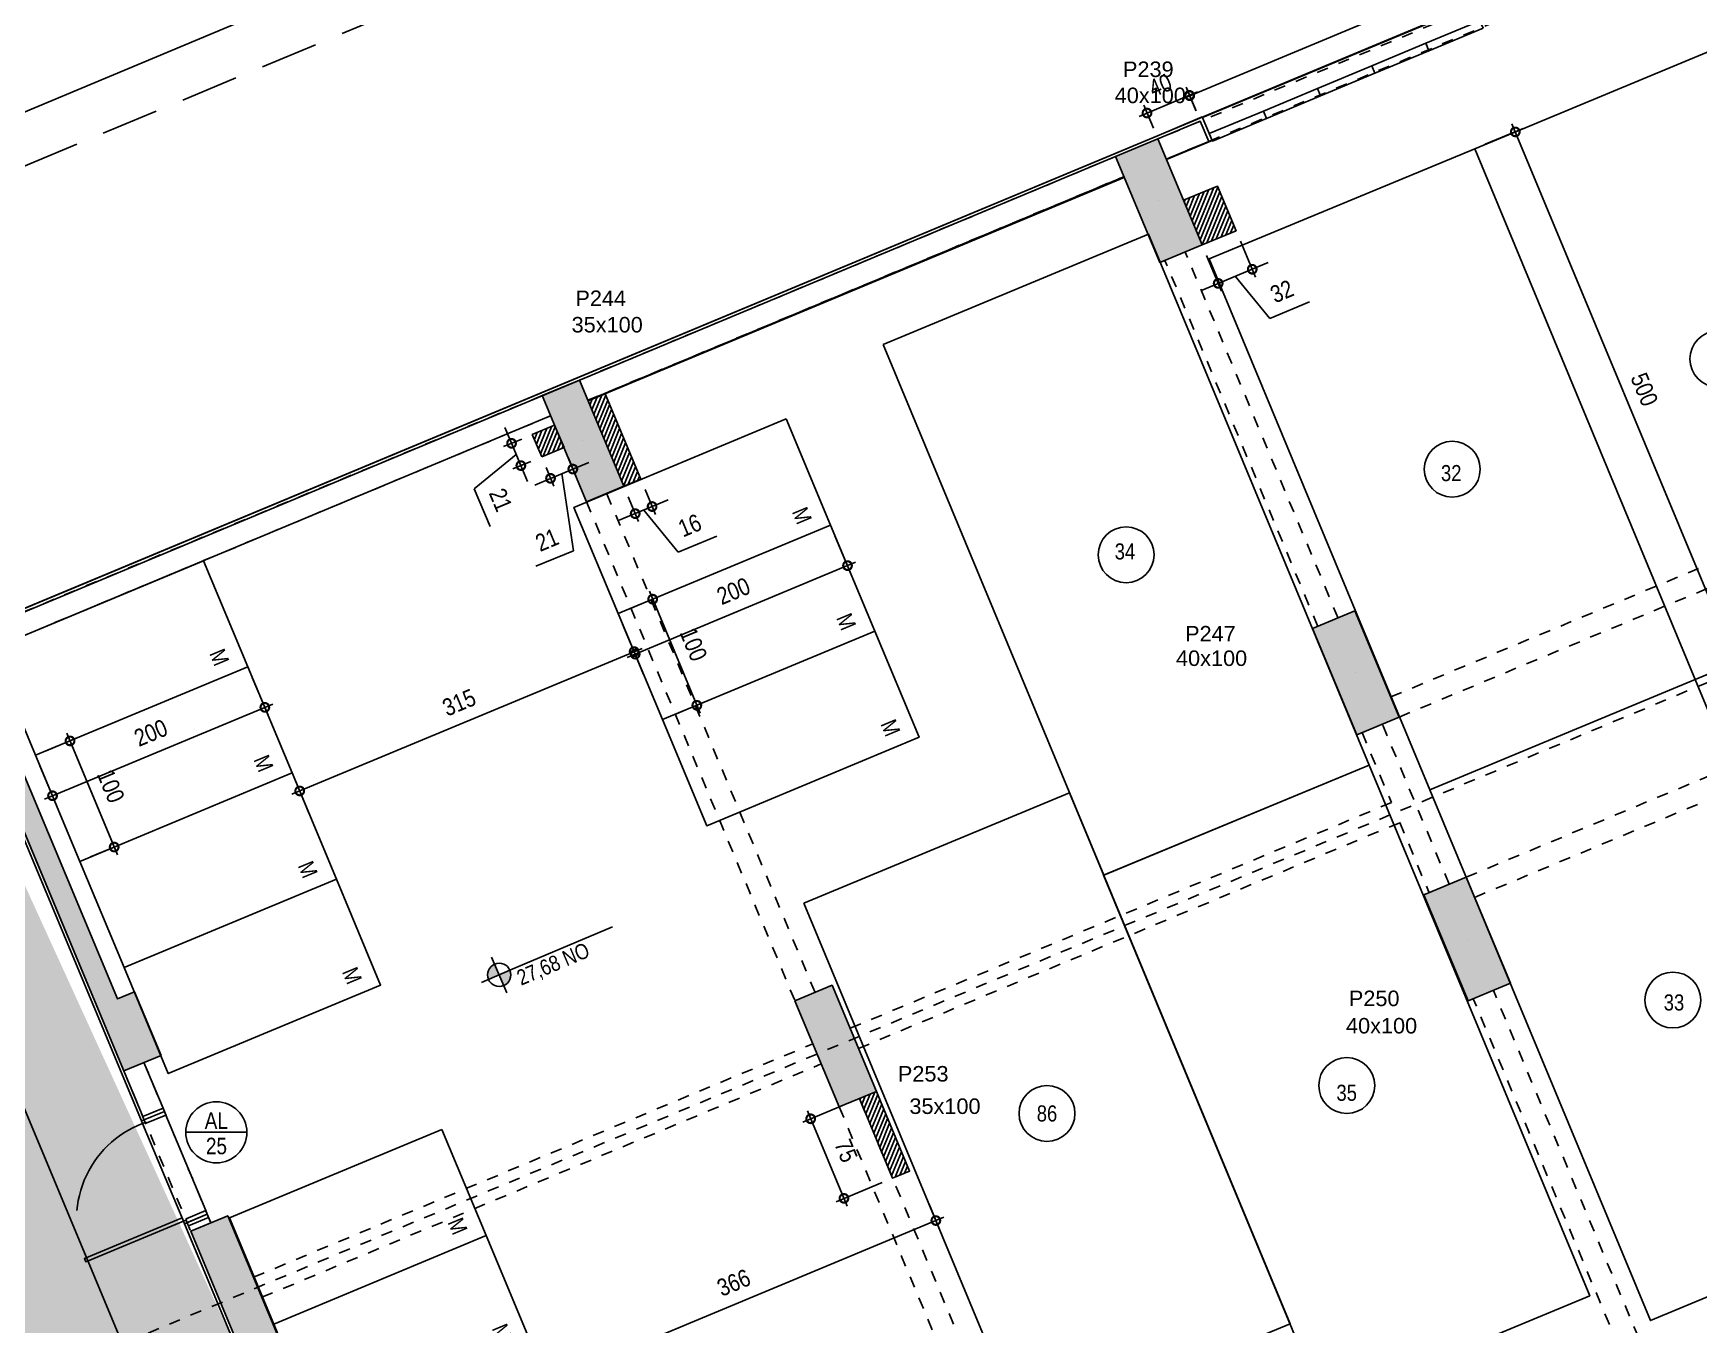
# Model space of a CAD drawing. Header units: metres. Extents: x -133 to 570, y -18 to 184.
# Drawn here: x -75.58 to -61.1, y 2.76 to 13.99 of the extents above; entities that cross this region are included whole.
import ezdxf
from ezdxf.enums import TextEntityAlignment as Align

# ---------------------------------------------------------------- set-up
doc = ezdxf.new("R2010")
doc.units = ezdxf.units.M
doc.linetypes.add('DASHEDX2', pattern=[1.5, 1, -0.5])
doc.linetypes.add('ESTILO_TQS_0004', pattern=[1.12, 0.5, -0.2, 0.01, -0.2, 0.01, -0.2])
for name, color, linetype in [('1', 232, 'DASHEDX2'), ('12', 232, 'Continuous'), ('205', 232, 'ESTILO_TQS_0004'), ('242', 3, 'Continuous'), ('3', 2, 'Continuous'), ('9', 232, 'Continuous'), ('ARQ-ALV ACAB', 4, 'Continuous'), ('ARQ-ALV OSSO', 5, 'Continuous'), ('ARQ-AUX', 7, 'Continuous'), ('ARQ-AUX1', 1, 'Continuous'), ('ARQ-AUX2', 2, 'Continuous'), ('ARQ-CAX @ 1', 1, 'Continuous'), ('ARQ-DIM EMBASAM', 2, 'Continuous'), ('ARQ-ENCH', 1, 'Continuous'), ('ARQ-EST', 2, 'Continuous'), ('ARQ-PRJ', 7, 'DASHEDX2'), ('ARQ-SIM', 1, 'Continuous'), ('ARQ-SIM EMBASAM', 1, 'Continuous'), ('ARQ-VG', 1, 'Continuous'), ('ARQ-VRD', 84, 'Continuous'), ('terreno', 7, 'Continuous')]:
    doc.layers.add(name, color=color, linetype=linetype)
doc.styles.add('Adesa', font='ARIALN.TTF')
doc.styles.get("Standard").update_dxf_attribs({"font": 'arial.ttf'})
doc.dimstyles.new('ADESA 1-0075', dxfattribs={"dimtxt": 0.15, "dimasz": 0.15, "dimexe": 0.075, "dimexo": 0.1, "dimgap": 0.1, "dimtad": 1, "dimdec": 1, "dimlfac": 100, "dimzin": 12, "dimtxsty": 'Adesa', "dimblk": 'DOTSMALL', "dimcen": 1, "dimdle": 0.075, "dimclrd": 1, "dimclre": 1, "dimclrt": 256, "dimazin": 3, "dimtm": 1e-09, "dimtfac": 1, "dimtdec": 1, "dimtmove": 1, "dimatfit": 0, "dimldrblk": 'DOTSMALL', "dimfxl": 0.8, "dimtvp": 2, "dimtolj": 1, "dimtzin": 0, "dimarcsym": 0})

# ---------------------------------------------------------------- blocks, each defined once
blk = doc.blocks.new('*U25')
for points in [[(-0.945, -0.1), (-0.92, -0.1), (-0.92, -0.07), (-0.91, -0.07), (-0.91, 0.115), (-0.945, 0.115), (-0.945, -0.1)], [(0.025, -0.1), (0, -0.1), (0, -0.07), (-0.01, -0.07), (-0.01, 0.115), (0.025, 0.115), (0.025, -0.1)], [(0, -0.1), (0, -1.02), (-0.03, -1.02), (-0.03, -0.1)]]:
    blk.add_lwpolyline(points, close=True)
at = {"layer": 'ARQ-PRJ'}
blk.add_arc((-0.027, -0.127), 0.894, 178.2599, 271.7013, dxfattribs=at)
blk = doc.blocks.new('vaga')
blk.add_lwpolyline([(5, 0), (5, -2.5), (0, -2.5), (0, 0)], close=True)
blk.add_circle((2.5, -1.25), 0.243)
blk = doc.blocks.new('JHGHJ')
blk.add_lwpolyline([(0.9, 2), (-0.1, 2), (-0.1, 0), (0.9, 0)], close=True)
at = {"insert": (0.005, 1.873), "char_height": 0.14, "attachment_point": 1, "style": 'Adesa'}
blk.add_mtext_dynamic_manual_height_columns('M', width=0.37031, gutter_width=1, heights=[0], dxfattribs=at)
blk = doc.blocks.new('_DotSmall')
at = {"color": 0, "linetype": 'ByBlock', "const_width": 0.5}
blk.add_lwpolyline([(-0.0625, 0, 1), (0.0625, 0, 1)], format="xyb", close=True, dxfattribs=at)
blk = doc.blocks.new('*D77')
at = {"layer": 'ARQ-DIM EMBASAM', "color": 1, "lineweight": -2, "transparency": 16777216}
for p, q in [((-61.039, 8.409), (-60.71, 8.546)), ((-58.832, 3.83), (-60.808, 8.586)), ((-59.121, 3.791), (-58.791, 3.928))]:
    blk.add_line(p, q, dxfattribs=at)
at = {"layer": 'Defpoints', "color": 0, "transparency": 16777216}
for p in [(-60.779, 8.517), (-61.132, 8.37, 0), (-59.213, 3.753, 0)]:
    blk.add_point(p, dxfattribs=at)
at = {"layer": 'ARQ-DIM EMBASAM', "color": 1, "lineweight": -2, "transparency": 16777216, "xscale": 0.15, "yscale": 0.15, "zscale": 0.15}
for p, rotation in [((-60.779, 8.517), 112.5613230000007), ((-58.861, 3.899), 292.5613230000007)]:
    blk.add_blockref('_DotSmall', p, dxfattribs=dict(at, rotation=rotation))
at = {"layer": 'ARQ-DIM EMBASAM', "transparency": 16777216, "insert": (-59.657, 6.276), "char_height": 0.15, "attachment_point": 5, "rotation": 292.5613, "style": 'Adesa'}
blk.add_mtext('\\A1;500', dxfattribs=at)
blk = doc.blocks.new('*D78')
at = {"layer": 'ARQ-DIM EMBASAM', "color": 1, "lineweight": -2, "transparency": 16777216}
for p, q in [((-60.75, 8.448), (-62.726, 13.203)), ((-62.958, 13.026), (-62.628, 13.163)), ((-61.039, 8.409), (-60.71, 8.546))]:
    blk.add_line(p, q, dxfattribs=at)
at = {"layer": 'Defpoints', "color": 0, "transparency": 16777216}
for p in [(-62.697, 13.134), (-63.05, 12.988, 0), (-61.132, 8.37, 0)]:
    blk.add_point(p, dxfattribs=at)
at = {"layer": 'ARQ-DIM EMBASAM', "color": 1, "lineweight": -2, "transparency": 16777216, "xscale": 0.15, "yscale": 0.15, "zscale": 0.15}
for p, rotation in [((-62.697, 13.134), 112.5613229999979), ((-60.779, 8.517), 292.561322999998)]:
    blk.add_blockref('_DotSmall', p, dxfattribs=dict(at, rotation=rotation))
at = {"layer": 'ARQ-DIM EMBASAM', "transparency": 16777216, "insert": (-61.575, 10.893), "char_height": 0.15, "attachment_point": 5, "rotation": 292.5613, "style": 'Adesa'}
blk.add_mtext('\\A1;500', dxfattribs=at)
blk = doc.blocks.new('*D103')
at = {"layer": 'ARQ-DIM EMBASAM', "color": 1, "lineweight": -2, "transparency": 16777216}
for p, q in [((-70.226, 9.138), (-69.784, 8.077)), ((-70.404, 8.983), (-70.128, 9.098)), ((-70.019, 8.06), (-69.743, 8.175))]:
    blk.add_line(p, q, dxfattribs=at)
at = {"layer": 'Defpoints', "color": 0, "transparency": 16777216}
for p in [(-70.496, 8.944), (-69.813, 8.146), (-70.112, 8.021)]:
    blk.add_point(p, dxfattribs=at)
at = {"layer": 'ARQ-DIM EMBASAM', "color": 1, "lineweight": -2, "transparency": 16777216, "xscale": 0.15, "yscale": 0.15, "zscale": 0.15}
for p, rotation in [((-70.197, 9.069), 112.6254837993332), ((-69.813, 8.146), 292.6254837993332)]:
    blk.add_blockref('_DotSmall', p, dxfattribs=dict(at, rotation=rotation))
at = {"layer": 'ARQ-DIM EMBASAM', "transparency": 16777216, "insert": (-69.842, 8.675), "char_height": 0.15, "attachment_point": 5, "rotation": 292.6255, "style": 'Adesa'}
blk.add_mtext('\\A1;100', dxfattribs=at)
blk = doc.blocks.new('*D104')
at = {"layer": 'ARQ-DIM EMBASAM', "color": 1, "lineweight": -2, "transparency": 16777216}
for p, q in [((-68.612, 9.621), (-68.474, 9.291)), ((-70.419, 8.562), (-68.434, 9.39)), ((-70.458, 8.852), (-70.32, 8.522))]:
    blk.add_line(p, q, dxfattribs=at)
at = {"layer": 'Defpoints', "color": 0, "transparency": 16777216}
for p in [(-68.65, 9.714), (-68.503, 9.361), (-70.496, 8.944)]:
    blk.add_point(p, dxfattribs=at)
at = {"layer": 'ARQ-DIM EMBASAM', "color": 1, "lineweight": -2, "transparency": 16777216, "xscale": 0.15, "yscale": 0.15, "zscale": 0.15}
for p, rotation in [((-68.503, 9.361), 22.62548379931485), ((-70.349, 8.591), 202.6254837993148)]:
    blk.add_blockref('_DotSmall', p, dxfattribs=dict(at, rotation=rotation))
at = {"layer": 'ARQ-DIM EMBASAM', "transparency": 16777216, "insert": (-69.494, 9.139), "char_height": 0.15, "attachment_point": 5, "rotation": 22.6255, "style": 'Adesa'}
blk.add_mtext('\\A1;200', dxfattribs=at)
blk = doc.blocks.new('*D105')
at = {"layer": 'ARQ-DIM EMBASAM', "color": 1, "lineweight": -2, "transparency": 16777216}
for p, q in [((-75.47, 7.75), (-75.194, 7.865)), ((-75.292, 7.905), (-74.85, 6.844)), ((-75.085, 6.827), (-74.809, 6.942))]:
    blk.add_line(p, q, dxfattribs=at)
at = {"layer": 'Defpoints', "color": 0, "transparency": 16777216}
for p in [(-75.562, 7.712), (-74.879, 6.913), (-75.178, 6.789)]:
    blk.add_point(p, dxfattribs=at)
at = {"layer": 'ARQ-DIM EMBASAM', "color": 1, "lineweight": -2, "transparency": 16777216, "xscale": 0.15, "yscale": 0.15, "zscale": 0.15}
for p, rotation in [((-75.263, 7.836), 112.6254837993333), ((-74.879, 6.913), 292.6254837993333)]:
    blk.add_blockref('_DotSmall', p, dxfattribs=dict(at, rotation=rotation))
at = {"layer": 'ARQ-DIM EMBASAM', "transparency": 16777216, "insert": (-74.908, 7.443), "char_height": 0.15, "attachment_point": 5, "rotation": 292.6255, "style": 'Adesa'}
blk.add_mtext('\\A1;100', dxfattribs=at)
blk = doc.blocks.new('*D106')
at = {"layer": 'ARQ-DIM EMBASAM', "color": 1, "lineweight": -2, "transparency": 16777216}
for p, q in [((-73.678, 8.389), (-73.54, 8.059)), ((-75.485, 7.33), (-73.5, 8.157)), ((-75.524, 7.619), (-75.387, 7.29))]:
    blk.add_line(p, q, dxfattribs=at)
at = {"layer": 'Defpoints', "color": 0, "transparency": 16777216}
for p in [(-73.716, 8.481), (-73.569, 8.128), (-75.562, 7.712)]:
    blk.add_point(p, dxfattribs=at)
at = {"layer": 'ARQ-DIM EMBASAM', "color": 1, "lineweight": -2, "transparency": 16777216, "xscale": 0.15, "yscale": 0.15, "zscale": 0.15}
for p, rotation in [((-73.569, 8.128), 22.62548379931485), ((-75.415, 7.359), 202.6254837993148)]:
    blk.add_blockref('_DotSmall', p, dxfattribs=dict(at, rotation=rotation))
at = {"layer": 'ARQ-DIM EMBASAM', "transparency": 16777216, "insert": (-74.56, 7.906), "char_height": 0.15, "attachment_point": 5, "rotation": 22.6255, "style": 'Adesa'}
blk.add_mtext('\\A1;200', dxfattribs=at)
blk = doc.blocks.new('*D109')
at = {"layer": 'ARQ-DIM EMBASAM', "color": 1, "lineweight": -2, "transparency": 16777216}
for p, q in [((-73.335, 7.372), (-70.289, 8.641)), ((-70.276, 8.414), (-70.387, 8.682)), ((-73.184, 7.202), (-73.295, 7.47))]:
    blk.add_line(p, q, dxfattribs=at)
at = {"layer": 'Defpoints', "color": 0, "transparency": 16777216}
for p in [(-70.358, 8.613), (-70.237, 8.322), (-73.145, 7.11, 0)]:
    blk.add_point(p, dxfattribs=at)
at = {"layer": 'ARQ-DIM EMBASAM', "color": 1, "lineweight": -2, "transparency": 16777216, "xscale": 0.15, "yscale": 0.15, "zscale": 0.15}
for p, rotation in [((-70.358, 8.613), 22.62548379931491), ((-73.266, 7.401), 202.6254837993149)]:
    blk.add_blockref('_DotSmall', p, dxfattribs=dict(at, rotation=rotation))
at = {"layer": 'ARQ-DIM EMBASAM', "transparency": 16777216, "insert": (-71.88, 8.17), "char_height": 0.15, "attachment_point": 5, "rotation": 22.6255, "style": 'Adesa'}
blk.add_mtext('\\A1;315', dxfattribs=at)
blk = doc.blocks.new('*D121')
at = {"layer": 'ARQ-DIM EMBASAM', "color": 1, "lineweight": -2, "transparency": 16777216}
for p, q in [((-67.794, 3.806), (-67.706, 3.595)), ((-67.666, 3.693), (-71.182, 2.228)), ((-71.172, 2.399), (-71.084, 2.187))]:
    blk.add_line(p, q, dxfattribs=at)
at = {"layer": 'Defpoints', "color": 0, "transparency": 16777216}
for p in [(-67.832, 3.898), (-71.21, 2.491, 0), (-71.113, 2.257)]:
    blk.add_point(p, dxfattribs=at)
at = {"layer": 'ARQ-DIM EMBASAM', "color": 1, "lineweight": -2, "transparency": 16777216, "xscale": 0.15, "yscale": 0.15, "zscale": 0.15}
for p, rotation in [((-67.735, 3.664), 22.61641547175455), ((-71.113, 2.257), 202.6164154717546)]:
    blk.add_blockref('_DotSmall', p, dxfattribs=dict(at, rotation=rotation))
at = {"layer": 'ARQ-DIM EMBASAM', "transparency": 16777216, "insert": (-69.492, 3.123), "char_height": 0.15, "attachment_point": 5, "rotation": 22.6164, "style": 'Adesa'}
blk.add_mtext('\\A1;366', dxfattribs=at)
blk = doc.blocks.new('NipAcOs')
at = {"layer": 'ARQ-SIM'}
h = blk.add_hatch(color=256, dxfattribs=at)
h.dxf.hatch_style = 1
h.paths.add_polyline_path([(0, 0.15, 0.414214), (-0.15, 0), (0, 0)])
h.paths.add_polyline_path([(0.15, 0), (0, 0), (0, -0.15, 0.414214)])
for p, q in [((0, -0.25), (0, 0.25)), ((-0.25, 0), (0.15, 0)), ((0.15, 0), (1.583, 0))]:
    blk.add_line(p, q, dxfattribs=at)
blk.add_circle((0, 0), 0.15, dxfattribs=at)
at = {"style": 'Adesa'}
for p in [(0.204, 0.06), (0.204, -0.24)]:
    blk.add_attdef('000,00', p, '', height=0.2, dxfattribs=at)
blk = doc.blocks.new('TIPO COTA$0$Chamada_planta')
at = {"layer": 'ARQ-SIM'}
blk.add_line((-0.983, 0), (0.983, 0), dxfattribs=at)
blk.add_circle((0, 0), 0.983, dxfattribs=at)
at = {"layer": 'ARQ-SIM', "color": 2, "style": 'Adesa'}
for tag, p in [('NUMERO', (0, 0.234)), ('C.D.', (0, -0.272))]:
    blk.add_attdef(tag, text='', height=0.5, dxfattribs=at).set_placement(p, align=Align.MIDDLE_CENTER)
blk = doc.blocks.new('*D222')
at = {"layer": 'ARQ-DIM EMBASAM', "color": 1, "lineweight": -2, "transparency": 16777216}
for p, q in [((-70.263, 10.022), (-70.173, 9.805)), ((-70.411, 9.96), (-70.32, 9.744)), ((-70.349, 9.813), (-70.202, 9.875)), ((-70.349, 9.813), (-70.202, 9.875)), ((-70.202, 9.875), (-70.063, 9.932)), ((-70.349, 9.813), (-70.488, 9.755)), ((-70.275, 9.844), (-69.974, 9.477)), ((-69.974, 9.477), (-69.638, 9.617))]:
    blk.add_line(p, q, dxfattribs=at)
at = {"layer": 'Defpoints', "color": 0, "transparency": 16777216}
for p in [(-70.449, 10.052), (-70.301, 10.114), (-70.202, 9.875)]:
    blk.add_point(p, dxfattribs=at)
at = {"layer": 'ARQ-DIM EMBASAM', "color": 1, "lineweight": -2, "transparency": 16777216, "xscale": 0.15, "yscale": 0.15, "zscale": 0.15}
for p, rotation in [((-70.349, 9.813), 22.64989608159798), ((-70.202, 9.875), 202.649896081598)]:
    blk.add_blockref('_DotSmall', p, dxfattribs=dict(at, rotation=rotation))
at = {"layer": 'ARQ-DIM EMBASAM', "transparency": 16777216, "insert": (-69.874, 9.71), "char_height": 0.15, "attachment_point": 5, "rotation": 22.6499, "style": 'Adesa'}
blk.add_mtext('\\A1;16', dxfattribs=at)
blk = doc.blocks.new('*D223')
at = {"layer": 'ARQ-DIM EMBASAM', "color": 1, "lineweight": -2, "transparency": 16777216}
for p, q in [((-65.086, 12.182), (-64.955, 11.87)), ((-65.381, 12.059), (-65.251, 11.747)), ((-64.984, 11.939), (-65.28, 11.816)), ((-64.984, 11.939), (-65.28, 11.816)), ((-65.132, 11.878), (-64.831, 11.511)), ((-64.984, 11.939), (-64.846, 11.997)), ((-65.28, 11.816), (-65.418, 11.758)), ((-64.831, 11.511), (-64.485, 11.655))]:
    blk.add_line(p, q, dxfattribs=at)
at = {"layer": 'Defpoints', "color": 0, "transparency": 16777216}
for p in [(-65.124, 12.275), (-65.42, 12.151), (-65.28, 11.816)]:
    blk.add_point(p, dxfattribs=at)
at = {"layer": 'ARQ-DIM EMBASAM', "color": 1, "lineweight": -2, "transparency": 16777216, "xscale": 0.15, "yscale": 0.15, "zscale": 0.15}
for p, rotation in [((-65.28, 11.816), 22.65112886063296), ((-64.984, 11.939), 202.651128860633)]:
    blk.add_blockref('_DotSmall', p, dxfattribs=dict(at, rotation=rotation))
at = {"layer": 'ARQ-DIM EMBASAM', "transparency": 16777216, "insert": (-64.726, 11.746), "char_height": 0.15, "attachment_point": 5, "rotation": 22.6511, "style": 'Adesa'}
blk.add_mtext('\\A1;32', dxfattribs=at)
blk = doc.blocks.new('terreno + circ vert')
at = {"layer": 'ARQ-AUX2'}
blk.add_lwpolyline([(-38.7204, -5.025), (-98.7204, -5.025), (-98.7204, -6.3233), (-100.1347, -7.6164, -0.2181845), (-104.0373, -5.9813, -0.3681428), (-104.1124, 0.3352, -0.1038207), (-102.2922, 1.9977), (-101.1746, 2.4667), (-79.9769, 11.499), (-64.6872, 17.9037), (-47.6349, 25.1734, 0.004837), (-33.9339, 29.6502, 0.3216599)], format="xyb", dxfattribs=at)
at = {"layer": 'ARQ-EST', "color": 102}
blk.add_lwpolyline([(45.0315, 1.1617, 0.011807), (45.0465, 1.811), (45.1211, 8.4606), (42.945, 9.4812), (35.5548, 12.9472), (27.5061, 16.8929), (22.1014, 19.5405), (15.0017, 23.0148), (8.3251, 26.282), (0.4895, 30.0914), (-5.8932, 33.2362), (-11.2422, 35.8718), (-77.2068, 8.3436), (-72.4625, -3.025), (39.7459, -3.025), (40.5291, -3.025, 0.3925275), (45.0315, 1.1617)], format="xyb", dxfattribs=at)
at = {"layer": 'ARQ-PRJ', "color": 1, "ltscale": 0.5}
blk.add_lwpolyline([(48.0419, 1.3908), (48.1056, 7.0609), (42.945, 9.4812), (35.5548, 12.9472), (27.5061, 16.8929), (22.1014, 19.5405), (15.0017, 23.0148), (8.3251, 26.282), (0.4895, 30.0914), (-5.8932, 33.2362), (-12.2759, 36.3811), (-18.9156, 39.6675), (-31.5995, 31.2229), (-104.3835, 0.8491), (-104.1403, -6.025), (40.5424, -6.025, 0.4109303)], format="xyb", close=True, dxfattribs=at)
at = {"layer": 'Defpoints'}
blk.add_lwpolyline([(45.0315, 1.1617, 0.0118069), (45.0465, 1.811), (45.1211, 8.4606), (42.945, 9.4812), (35.5548, 12.9472), (27.5061, 16.8929), (22.1014, 19.5405), (15.0017, 23.0148), (8.3251, 26.282), (0.4895, 30.0914), (-5.8932, 33.2362), (-11.2422, 35.8718), (-77.2068, 8.3436), (-72.4625, -3.025), (39.7459, -3.025), (40.5292, -3.025, 0.3925339)], format="xyb", close=True, dxfattribs=at)
blk = doc.blocks.new('*D294')
at = {"layer": 'ARQ-DIM EMBASAM', "color": 1, "lineweight": -2, "transparency": 16777216}
for p, q in [((-71.336, 10.462), (-71.493, 10.396)), ((-71.424, 10.425), (-71.482, 10.563)), ((-71.384, 10.328), (-71.748, 10.03)), ((-71.424, 10.425), (-71.343, 10.231)), ((-71.424, 10.425), (-71.343, 10.231)), ((-71.255, 10.268), (-71.413, 10.202)), ((-71.343, 10.231), (-71.286, 10.093)), ((-71.748, 10.03), (-71.611, 9.702))]:
    blk.add_line(p, q, dxfattribs=at)
at = {"layer": 'Defpoints', "color": 0, "transparency": 16777216}
for p in [(-71.243, 10.5), (-71.163, 10.307), (-71.343, 10.231)]:
    blk.add_point(p, dxfattribs=at)
at = {"layer": 'ARQ-DIM EMBASAM', "color": 1, "lineweight": -2, "transparency": 16777216, "xscale": 0.15, "yscale": 0.15, "zscale": 0.15}
for p, rotation in [((-71.424, 10.425), 292.6402348573896), ((-71.343, 10.231), 112.6402348573896)]:
    blk.add_blockref('_DotSmall', p, dxfattribs=dict(at, rotation=rotation))
at = {"layer": 'ARQ-DIM EMBASAM', "transparency": 16777216, "insert": (-71.518, 9.933), "char_height": 0.15, "attachment_point": 5, "rotation": 292.6402, "style": 'Adesa'}
blk.add_mtext('\\A1;21', dxfattribs=at)
blk = doc.blocks.new('*D293')
at = {"layer": 'ARQ-DIM EMBASAM', "color": 1, "lineweight": -2, "transparency": 16777216}
for p, q in [((-70.93, 10.295), (-70.862, 10.132)), ((-71.124, 10.214), (-71.056, 10.051)), ((-71.085, 10.12), (-70.891, 10.201)), ((-71.085, 10.12), (-70.891, 10.201)), ((-70.988, 10.161), (-70.885, 9.491)), ((-70.891, 10.201), (-70.752, 10.259)), ((-71.085, 10.12), (-71.223, 10.062)), ((-70.885, 9.491), (-71.212, 9.355))]:
    blk.add_line(p, q, dxfattribs=at)
at = {"layer": 'Defpoints', "color": 0, "transparency": 16777216}
for p in [(-71.163, 10.307), (-70.968, 10.388), (-70.891, 10.201)]:
    blk.add_point(p, dxfattribs=at)
at = {"layer": 'ARQ-DIM EMBASAM', "color": 1, "lineweight": -2, "transparency": 16777216, "xscale": 0.15, "yscale": 0.15, "zscale": 0.15}
for p, rotation in [((-71.085, 10.12), 22.64023485738989), ((-70.891, 10.201), 202.6402348573899)]:
    blk.add_blockref('_DotSmall', p, dxfattribs=dict(at, rotation=rotation))
at = {"layer": 'ARQ-DIM EMBASAM', "transparency": 16777216, "insert": (-71.116, 9.585), "char_height": 0.15, "attachment_point": 5, "rotation": 22.6402, "style": 'Adesa'}
blk.add_mtext('\\A1;21', dxfattribs=at)
blk = doc.blocks.new('*D295')
at = {"layer": 'ARQ-DIM EMBASAM', "color": 1, "lineweight": -2, "transparency": 16777216}
for p, q in [((-68.492, 4.687), (-68.892, 4.52)), ((-68.852, 4.618), (-68.505, 3.788)), ((-68.203, 3.995), (-68.603, 3.828))]:
    blk.add_line(p, q, dxfattribs=at)
at = {"layer": 'Defpoints', "color": 0, "transparency": 16777216}
for p in [(-68.4, 4.725), (-68.111, 4.033), (-68.534, 3.857)]:
    blk.add_point(p, dxfattribs=at)
at = {"layer": 'ARQ-DIM EMBASAM', "color": 1, "lineweight": -2, "transparency": 16777216, "xscale": 0.15, "yscale": 0.15, "zscale": 0.15}
for p, rotation in [((-68.823, 4.549), 112.641747475362), ((-68.534, 3.857), 292.641747475362)]:
    blk.add_blockref('_DotSmall', p, dxfattribs=dict(at, rotation=rotation))
at = {"layer": 'ARQ-DIM EMBASAM', "transparency": 16777216, "insert": (-68.516, 4.271), "char_height": 0.15, "attachment_point": 5, "rotation": 292.6417, "style": 'Adesa'}
blk.add_mtext('\\A1;75', dxfattribs=at)
blk = doc.blocks.new('PL NEOREX 18')
at = {"layer": 'ARQ-AUX1'}
blk.add_lwpolyline([(0, 0), (0.51, 0), (0.51, -0.07), (0, -0.07)], close=True, dxfattribs=at)
blk = doc.blocks.new('*D324')
at = {"layer": 'ARQ-DIM EMBASAM', "color": 1, "lineweight": -2, "transparency": 16777216}
for p, q in [((-65.968, 13.269), (-65.461, 13.481)), ((-65.474, 13.319), (-65.559, 13.522)), ((-65.843, 13.165), (-65.928, 13.367))]:
    blk.add_line(p, q, dxfattribs=at)
at = {"layer": 'Defpoints', "color": 0, "transparency": 16777216}
for p in [(-65.53, 13.452), (-65.435, 13.227), (-65.804, 13.072, 0)]:
    blk.add_point(p, dxfattribs=at)
at = {"layer": 'ARQ-DIM EMBASAM', "color": 1, "lineweight": -2, "transparency": 16777216, "xscale": 0.15, "yscale": 0.15, "zscale": 0.15}
for p, rotation in [((-65.53, 13.452), 22.71487342911876), ((-65.899, 13.298), 202.7148734291187)]:
    blk.add_blockref('_DotSmall', p, dxfattribs=dict(at, rotation=rotation))
at = {"layer": 'ARQ-DIM EMBASAM', "transparency": 16777216, "insert": (-65.783, 13.538), "char_height": 0.15, "attachment_point": 5, "rotation": 22.7149, "style": 'Adesa'}
blk.add_mtext('\\A1;40', dxfattribs=at)
blk = doc.blocks.new('*D318')
at = {"layer": 'ARQ-DIM EMBASAM', "color": 1, "lineweight": -2, "transparency": 16777216}
for p, q in [((-65.597, 13.42), (-61.638, 15.072)), ((-61.651, 14.91), (-61.736, 15.113)), ((-65.472, 13.316), (-65.557, 13.518))]:
    blk.add_line(p, q, dxfattribs=at)
at = {"layer": 'Defpoints', "color": 0, "transparency": 16777216}
for p in [(-61.707, 15.043), (-61.613, 14.818), (-65.434, 13.223)]:
    blk.add_point(p, dxfattribs=at)
at = {"layer": 'ARQ-DIM EMBASAM', "color": 1, "lineweight": -2, "transparency": 16777216, "xscale": 0.15, "yscale": 0.15, "zscale": 0.15}
for p, rotation in [((-61.707, 15.043), 22.64854629957825), ((-65.528, 13.449), 202.6485462995782)]:
    blk.add_blockref('_DotSmall', p, dxfattribs=dict(at, rotation=rotation))
at = {"layer": 'ARQ-DIM EMBASAM', "transparency": 16777216, "insert": (-63.685, 14.408), "char_height": 0.15, "attachment_point": 5, "rotation": 22.6485, "style": 'Adesa'}
blk.add_mtext('\\A1;414', dxfattribs=at)
blk = doc.blocks.new('est-lo-26-4s2-r00')
at = {"layer": '3'}
h = blk.add_hatch(color=8, dxfattribs=at)
h.dxf.hatch_style = 1
h.paths.add_polyline_path([(-2992.8, -2270.2), (-3019.8, -2205.6), (-3034.5, -2211.8), (-3140.1, -1958.9), (-3125.3, -1952.8), (-3148.4, -1897.4), (-3180.7, -1910.9), (-3025.1, -2283.7)])
h.paths.add_polyline_path([(-3206.6, -1758), (-3258.6, -1633.5), (-3290.9, -1646.9), (-3238.9, -1771.5)])
h.paths.add_polyline_path([(-3349, -1507.6), (-3316.7, -1494.1), (-3339.8, -1438.7), (-3354.6, -1444.9), (-3459.4, -1193.9), (-3444.6, -1187.7), (-3471.6, -1123.1), (-3503.9, -1136.6)])
h.paths.add_polyline_path([(-306.7, -556.4), (-324.2, -563.7), (-113.5, -1068.5), (37.8, -1005.3), (30.5, -987.8), (-103.3, -1043.7)])
h.paths.add_polyline_path([(-359.3, -578.4), (-336.2, -633.7), (-321.4, -627.5), (-160.8, -1012.4), (-175.5, -1018.5), (-140.1, -1103.5), (-87.5, -1081.5), (-94.7, -1064.2), (-115.1, -1072.7), (-327, -564.9)])
h.paths.add_polyline_path([(395.9, -855.9), (368.9, -791.3), (354.2, -797.5), (193.5, -412.6), (208.3, -406.5), (185.2, -351.1), (-61.2, -453.9), (-28.1, -533.3), (-10.5, -526), (-36.4, -464.2), (160.2, -382.1), (356.3, -851.9), (159.7, -933.9), (133.1, -870.2), (115.6, -877.5), (142.2, -941.2), (123.7, -948.9), (131, -966.4)])
h.paths.add_polyline_path([(-627.4, 63.9), (-600.4, -0.7), (-585.6, 5.5), (-425.8, -377.5), (-440.5, -383.6), (-417.4, -439), (-385.1, -425.5), (-595.1, 77.4)])
h.paths.add_polyline_path([(-82.9, 291.2), (-592.3, 78.6), (-382.4, -424.4), (-364.8, -417), (-567.4, 68.4), (-107.9, 260.2), (-6.9, 18.4), (-242.3, -79.8), (-140.6, -323.5), (-70, -294), (-77.3, -276.5), (-130.4, -298.6), (-217.4, -90), (0.4, 0.9), (87.4, -207.7), (34.4, -229.8), (41.7, -247.4), (127, -211.8), (103.9, -156.4), (89.2, -162.5), (-70.7, 220.4), (-55.9, 226.6)])
h.paths.add_polyline_path([(2148.7, 313.5), (2171.8, 258.1), (2186.6, 264.2), (2292.1, 11.4), (2277.4, 5.2), (2304.3, -59.4), (2336.6, -45.9), (2181, 326.9)])
h.paths.add_polyline_path([(2122.9, 466.3), (2070.9, 590.9), (2038.6, 577.4), (2090.6, 452.8)])
h.paths.add_polyline_path([(1825.6, 1087.7), (1852.5, 1023.1), (1867.3, 1029.3), (1972.1, 778.3), (1957.3, 772.1), (1980.4, 716.7), (2012.7, 730.2), (1857.9, 1101.2)])
h.paths.add_polyline_path([(687.2, -2304.2), (747.2, -2304.2), (747.2, -2285.2), (687.2, -2285.2)])
h.paths.add_polyline_path([(172.1, -2304.2), (222.1, -2304.2), (222.1, -2285.2), (172.1, -2285.2)])
h.paths.add_polyline_path([(-362.9, -2304.2), (-302.9, -2304.2), (-302.9, -2285.2), (-362.9, -2285.2)])
h.paths.add_polyline_path([(-687.9, -2304.2), (-627.9, -2304.2), (-627.9, -2285.2), (-687.9, -2285.2)])
h.paths.add_polyline_path([(-1267.9, -2304.2), (-1207.9, -2304.2), (-1207.9, -2285.2), (-1267.9, -2285.2)])
h.paths.add_polyline_path([(-1847.9, -2304.2), (-1787.9, -2304.2), (-1787.9, -2285.2), (-1847.9, -2285.2)])
h.paths.add_polyline_path([(-2427.9, -2304.2), (-2367.9, -2304.2), (-2367.9, -2285.2), (-2427.9, -2285.2)])
h.paths.add_polyline_path([(-2506.5, -2067.2), (-2474.2, -2053.8), (-2512.7, -1961.5), (-2545, -1975)])
h.paths.add_polyline_path([(197.1, -1873.2), (222.1, -1873.2), (222.1, -1803.2), (197.1, -1803.2)])
h.paths.add_polyline_path([(-327.9, -1873.2), (-302.9, -1873.2), (-302.9, -1803.2), (-327.9, -1803.2)])
h.paths.add_polyline_path([(-852.9, -1873.2), (-827.9, -1873.2), (-827.9, -1803.2), (-852.9, -1803.2)])
h.paths.add_polyline_path([(722.1, -1851.2), (747.1, -1851.2), (747.1, -1781.2), (722.1, -1781.2)])
h.paths.add_polyline_path([(-2008.1, -1859.3), (-1971.2, -1843.9), (-2009.7, -1751.6), (-2046.7, -1767)])
h.paths.add_polyline_path([(-1509.8, -1651.3), (-1477.5, -1637.8), (-1516, -1545.5), (-1548.3, -1559)])
h.paths.add_polyline_path([(-2727, -1538.9), (-2694.7, -1525.4), (-2733.2, -1433.1), (-2765.5, -1446.6)])
h.paths.add_polyline_path([(722.1, -1393.2), (747.1, -1393.2), (747.1, -1323.2), (722.1, -1323.2)])
h.paths.add_polyline_path([(-1016, -1445.3), (-983.7, -1431.8), (-1022.3, -1339.5), (-1054.6, -1353)])
h.paths.add_polyline_path([(-2180.3, -1446.7), (-2143.4, -1431.3), (-2181.9, -1339.1), (-2218.8, -1354.5)])
h.paths.add_polyline_path([(-522.3, -1239.1), (-490.1, -1225.7), (-528.6, -1133.4), (-560.9, -1146.9)])
h.paths.add_polyline_path([(-1682, -1238.8), (-1649.7, -1225.3), (-1688.2, -1133), (-1720.5, -1146.5)])
h.paths.add_polyline_path([(-2277, -1215.1), (-2240.1, -1199.7), (-2278.6, -1107.4), (-2315.5, -1122.8)])
h.paths.add_polyline_path([(-1188.2, -1032.7), (-1155.9, -1019.2), (-1194.5, -926.9), (-1226.8, -940.4)])
h.paths.add_polyline_path([(-1778.6, -1007.1), (-1746.3, -993.6), (-1784.9, -901.4), (-1817.2, -914.8)])
h.paths.add_polyline_path([(-2946.7, -1012.4), (-2914.4, -998.9), (-2952.9, -906.7), (-2985.2, -920.1)])
h.paths.add_polyline_path([(349, -899.3), (404.4, -876.2), (397, -858.7), (341.7, -881.8)])
h.paths.add_polyline_path([(-694.5, -826.6), (-662.2, -813.1), (-700.7, -720.9), (-733, -734.3)])
h.paths.add_polyline_path([(769.3, -730.4), (801.6, -716.9), (792, -693.8), (759.7, -707.3)])
h.paths.add_polyline_path([(-1284.9, -801.1), (-1252.6, -787.6), (-1291.1, -695.3), (-1323.4, -708.8)])
h.paths.add_polyline_path([(-2448.4, -804.4), (-2411.5, -789), (-2450, -696.7), (-2486.9, -712.2)])
h.paths.add_polyline_path([(72.8, -775.1), (90.4, -767.8), (32.2, -628.4), (14.7, -635.7)], flags=17)
h.paths.add_polyline_path([(793.6, -689.9), (825.9, -676.4), (787.4, -584.1), (755.1, -597.6)])
h.paths.add_polyline_path([(-791.2, -595), (-758.9, -581.5), (-797.4, -489.2), (-829.7, -502.7)])
h.paths.add_polyline_path([(-1950, -596.5), (-1917.7, -583), (-1956.3, -490.7), (-1988.6, -504.2)])
h.paths.add_polyline_path([(1289.2, -483.1), (1326.1, -467.7), (1287.6, -375.4), (1250.7, -390.8)])
h.paths.add_polyline_path([(-1456.3, -390.4), (-1424, -376.9), (-1462.5, -284.6), (-1494.8, -298.1)])
h.paths.add_polyline_path([(1792.2, -273.1), (1824.5, -259.7), (1785.9, -167.4), (1753.6, -180.9)])
h.paths.add_polyline_path([(621.5, -277.4), (653.8, -263.9), (615.2, -171.6), (582.9, -185.1)])
h.paths.add_polyline_path([(-962.6, -184.3), (-930.3, -170.8), (-968.8, -78.6), (-1001.1, -92)])
h.paths.add_polyline_path([(1117, -70.5), (1153.9, -55.1), (1115.4, 37.1), (1078.5, 21.7)])
h.paths.add_polyline_path([(524.8, -45.7), (557.1, -32.3), (518.6, 60), (486.3, 46.5)])
h.paths.add_polyline_path([(1020.4, 161.1), (1057.3, 176.5), (1018.8, 268.8), (981.8, 253.4)])
h.paths.add_polyline_path([(1571.6, 255.2), (1603.9, 268.7), (1565.4, 360.9), (1533.1, 347.5)])
h.paths.add_polyline_path([(353.4, 364.9), (385.7, 378.4), (347.2, 470.7), (314.9, 457.2)])
h.paths.add_polyline_path([(849, 571.8), (885.9, 587.2), (847.4, 679.4), (810.4, 664)])
h.paths.add_polyline_path([(1351.9, 781.7), (1384.2, 795.1), (1345.7, 887.4), (1313.4, 874)])
at = {"layer": '1'}
for p, q in [((-2952.9, -906.7), (-2486.9, -712.2)), ((-2945.6, -924.2), (-2479.6, -729.7)), ((-2293.3, -1113.6), (-2426.2, -795.2)), ((-2310.9, -1120.9), (-2443.8, -802.5)), ((-2247.4, -1182.2), (-1786, -989.6)), ((-2240.1, -1199.7), (-1778.6, -1007.1)), ((-2181.9, -1339.1), (-1720.5, -1146.5)), ((-2174.6, -1356.6), (-1713.2, -1164)), ((-2272.4, -1213.2), (-2246.9, -1274.1)), ((-2196.7, -1345.2), (-2254.8, -1205.9)), ((-2239.6, -1291.6), (-2214.2, -1352.5)), ((-2042, -1765), (-2175.7, -1444.8)), ((-2024.5, -1757.7), (-2158.2, -1437.5)), ((-3236.2, -1687), (-2749.9, -1484)), ((-3331.5, -1500.3), (-3273.4, -1639.6)), ((-3228.9, -1704.5), (-2742.6, -1501.5)), ((-3349, -1507.6), (-3290.9, -1646.9))]:
    blk.add_line(p, q, dxfattribs=at)
for points in [[(-1988.5, -504.3), (-2449.9, -696.8)], [(-2442.6, -714.4), (-1981.2, -521.8)], [(-2985.2, -920.1), (-3471.6, -1123.1)], [(-3464.3, -1140.7), (-2977.9, -937.7)], [(-2946.7, -1012.4), (-2765.5, -1446.6)], [(-2748, -1439.3), (-2929.2, -1005.1)], [(-2246.9, -1274.1), (-2717.6, -1470.5)], [(-2710.3, -1488), (-2239.6, -1291.6)], [(-2527.5, -1967.7), (-2709.5, -1531.6)], [(-2727, -1538.9), (-2545.1, -1975)]]:
    blk.add_lwpolyline(points, dxfattribs=at)
at = {"layer": '205'}
blk.add_line((-3660.1, -1874.2), (2213.2, 577.1), dxfattribs=at)
at = {"layer": '242', "linetype": 'Continuous'}
for p, q in [((-2449.2, -750.6), (-2449.2, -750.6)), ((-2949.8, -959.5), (-2949.8, -959.5)), ((-2277.8, -1161.3), (-2277.8, -1161.3)), ((-2181.1, -1392.9), (-2181.1, -1392.9)), ((-2730.1, -1486), (-2730.1, -1486)), ((-3248.7, -1702.5), (-3248.7, -1702.5))]:
    blk.add_line(p, q, dxfattribs=at)
at = {"layer": '3'}
for p, q in [((-2449.2, -750.6), (-2449.2, -750.6)), ((-2949.8, -959.5), (-2949.8, -959.5)), ((-2277.8, -1161.3), (-2277.8, -1161.3)), ((-2181.1, -1392.9), (-2181.1, -1392.9)), ((-2730.1, -1486), (-2730.1, -1486)), ((-3248.7, -1702.5), (-3248.7, -1702.5))]:
    blk.add_line(p, q, dxfattribs=at)
for points in [[(-2448.4, -804.4), (-2411.5, -789), (-2450, -696.7), (-2486.9, -712.2), (-2448.4, -804.4)], [(-2946.7, -1012.4), (-2914.4, -998.9), (-2952.9, -906.7), (-2985.2, -920.1), (-2946.7, -1012.4)], [(-2277, -1215.1), (-2240.1, -1199.7), (-2278.6, -1107.4), (-2315.5, -1122.8), (-2277, -1215.1)], [(-3349, -1507.6), (-3316.7, -1494.1), (-3339.8, -1438.7), (-3354.6, -1444.9), (-3459.4, -1193.9), (-3444.6, -1187.7), (-3471.6, -1123.1), (-3503.9, -1136.6), (-3349, -1507.6)], [(-2180.3, -1446.7), (-2143.4, -1431.3), (-2181.9, -1339.1), (-2218.8, -1354.5), (-2180.3, -1446.7)], [(-2727, -1538.9), (-2694.7, -1525.4), (-2733.2, -1433.1), (-2765.5, -1446.6), (-2727, -1538.9)], [(-3206.6, -1758), (-3258.6, -1633.5), (-3290.9, -1646.9), (-3238.9, -1771.5), (-3206.6, -1758)]]:
    blk.add_lwpolyline(points, dxfattribs=at)
at = {"layer": '12'}
for s, p in [('40x100', (-2487.5, -665.7)), ('35x100', (-2959.7, -865.2)), ('40x100', (-2434.2, -1155.3)), ('40x100', (-2286.4, -1475)), ('35x100', (-2666, -1545))]:
    blk.add_text(s, height=13.5, dxfattribs=at).set_placement(p)
at = {"layer": '9'}
for s, p in [('P239', (-2480.3, -643)), ('P244', (-2956.4, -842.2)), ('P247', (-2426.3, -1134)), ('P250', (-2283.9, -1451.2)), ('P253', (-2676, -1516.8))]:
    blk.add_text(s, height=13.5, dxfattribs=at).set_placement(p)

msp = doc.modelspace()

# ---------------------------------------------------------------- hatches: boundary and pattern name
at = {"layer": 'ARQ-ENCH'}
h = msp.add_hatch(dxfattribs=at)
h.set_pattern_fill('ANSI31', color=256, scale=0.01)
h.set_pattern_definition([(67.654, (-65.731286, 12.898332), (-0.0293657, 0.0120713), [])])
h.paths.add_polyline_path([(-65.4195, 12.1513), (-65.5814, 12.5393), (-65.2861, 12.6626), (-65.1242, 12.2746)])
h = msp.add_hatch(dxfattribs=at)
h.set_pattern_fill('ANSI31', color=256, scale=0.01)
h.set_pattern_definition([(67.654, (-70.760808, 10.799186), (-0.0293657, 0.0120713), [])])
h.paths.add_polyline_path([(-70.449, 10.0522), (-70.7588, 10.7946), (-70.6112, 10.8562), (-70.3014, 10.1138)])
h = msp.add_hatch(dxfattribs=at)
h.set_pattern_fill('ANSI31', color=256, scale=0.01)
h.set_pattern_definition([(67.654, (-71.198812, 10.524358), (-0.0293657, 0.0120713), [])])
h.paths.add_polyline_path([(-71.1619, 10.3068), (-71.2434, 10.5004), (-71.0492, 10.5814), (-70.9678, 10.3878)])
at = {"layer": 'ARQ-ENCH', "extrusion": (1.01405e-05, 4.23118e-06, 1)}
h = msp.add_hatch(dxfattribs=at)
h.set_pattern_fill('ANSI31', color=256, scale=0.01)
h.set_pattern_definition([(67.5613, (-67.669294, 2.481292), (-0.02934616, 0.0121188), [])])
h.paths.add_polyline_path([(-68.3997, 4.7253), (-68.2515, 4.7869), (-67.9639, 4.0946), (-68.1121, 4.033)])
at = {"layer": 'ARQ-VRD'}
h = msp.add_hatch(dxfattribs=at)
h.set_pattern_fill('GRASS', color=256, scale=0.01)
h.set_pattern_definition([(90, (0, -0.01016), (-0.17960512, 0.17960512), [0.047625, -0.31158524]), (45, (0, -0.01016), (-0.1796051, 0.1796051), [0.047625, -0.206375]), (135, (0, -0.01016), (-0.1796051, -0.1796051), [0.047625, -0.206375])])
h.paths.add_polyline_path([(-83.4634, -3.8949), (-71.6918, -3.8948), (-71.6904, -3.0256), (-71.4872, -3.0263), (-73.8209, 2.5605), (-76.5706, 8.5839), (-76.9322, 9.4504), (-87.2476, 5.1741)])

# ---------------------------------------------------------------- linework, layer by layer
at = {"layer": 'ARQ-ALV ACAB'}
msp.add_line((-65.4182, 13.2635, 0), (-65.3327, 13.0585, 0), dxfattribs=at)
at = {"layer": 'ARQ-ALV ACAB', "elevation": 0}
for points in [[(-65.8149, 13.0975), (-65.4182, 13.2635)], [(-76.3761, 8.6903), (-65.815, 13.0977)], [(-70.7591, 10.794), (-66.0986, 12.7386)], [(-76.3011, 8.5083), (-74.6413, 4.5311)], [(-74.4544, 4.6415), (-74.4429, 4.6139)], [(-74.4544, 4.6415), (-74.4429, 4.6139)], [(-74.4429, 4.6139), (-74.6409, 4.5313)], [(-74.4429, 4.6139), (-74.6409, 4.5313)], [(-74.0693, 3.7187), (-74.2692, 3.6353)], [(-74.0693, 3.7187), (-74.2678, 3.6359)], [(-71.5775, -2.81), (-74.2678, 3.6359)], [(-74.0693, 3.7187), (-74.0578, 3.691)], [(-74.0693, 3.7187), (-74.0578, 3.691)]]:
    msp.add_lwpolyline(points, dxfattribs=at)
at = {"layer": 'ARQ-ALV ACAB'}
msp.add_lwpolyline([(-65.7291, 12.8931), (-65.3327, 13.0585)], dxfattribs=at)
at = {"layer": 'ARQ-ALV OSSO'}
msp.add_line((-65.4355, 13.2269, 0), (-65.3623, 13.0515, 0), dxfattribs=at)
at = {"layer": 'ARQ-ALV OSSO', "elevation": 0}
for points in [[(-65.8044, 13.0724), (-65.4355, 13.2269)], [(-76.0204, 8.8089), (-66.1737, 12.9186)], [(-70.761, 10.7986), (-66.1005, 12.7432)], [(-75.9477, 8.6345), (-71.0841, 10.6638)], [(-76.1073, 8.1082), (-74.6299, 4.5684)], [(-74.7953, 4.9652), (-74.6299, 4.5684)], [(-74.6213, 5.0378), (-74.4544, 4.6415)], [(-74.62, 5.0384), (-74.4544, 4.6415)], [(-74.4544, 4.6415), (-74.6298, 4.5684)], [(-74.4544, 4.6415), (-74.6298, 4.5684)], [(-74.0578, 3.691), (-74.2331, 3.6179)], [(-74.0578, 3.691), (-74.2331, 3.6179)], [(-74.0385, 3.6448), (-74.2139, 3.5717)], [(-74.0385, 3.6448), (-74.2139, 3.5717)], [(-74.0578, 3.691), (-74.0385, 3.6448)], [(-74.0578, 3.691), (-74.0385, 3.6448)]]:
    msp.add_lwpolyline(points, dxfattribs=at)
at = {"layer": 'ARQ-ALV OSSO'}
msp.add_lwpolyline([(-65.731, 12.8977), (-65.3623, 13.0516)], dxfattribs=at)
at = {"layer": 'ARQ-AUX', "elevation": 0}
for points in [[(-61.6509, 14.831), (-65.4162, 13.2597)], [(-74.6314, 4.5081), (-74.2774, 3.659)], [(-74.0833, 3.7508), (-74.4296, 4.5815)]]:
    msp.add_lwpolyline(points, dxfattribs=at)
at = {"layer": 'ARQ-ENCH'}
for points in [[(-65.4195, 12.1513), (-65.5814, 12.5393), (-65.2861, 12.6626), (-65.1242, 12.2746)], [(-70.449, 10.0522), (-70.7588, 10.7946), (-70.6112, 10.8562), (-70.3014, 10.1138)], [(-71.1619, 10.3068), (-71.2434, 10.5004), (-71.0492, 10.5814), (-70.9678, 10.3878)]]:
    msp.add_lwpolyline(points, close=True, dxfattribs=at)
at = {"layer": 'ARQ-ENCH', "extrusion": (1.01405e-05, 4.23118e-06, 1), "elevation": -0.0007}
msp.add_lwpolyline([(-68.3997, 4.7253), (-68.2515, 4.7869), (-67.9639, 4.0946), (-68.1121, 4.033)], close=True, dxfattribs=at)

# ---------------------------------------------------------------- block references
at = {"linetype": 'Continuous', "xscale": 0.01, "yscale": 0.01, "zscale": 0.01}
msp.add_blockref('est-lo-26-4s2-r00', (-41.3049, 20.0411), dxfattribs=at)
at = {"rotation": 202.648544925161}
for p in [(-62.9772, 14.0364, 0), (-63.4479, 13.84, 0), (-63.9185, 13.6436, 0), (-64.3892, 13.4473, 0), (-64.8599, 13.2509, 0)]:
    msp.add_blockref('PL NEOREX 18', p, dxfattribs=at)
at = {"layer": 'ARQ-CAX @ 1', "rotation": 292.6325831452073}
msp.add_blockref('*U25', (-74.1851, 3.6974, 0), dxfattribs=at)
at = {"layer": 'ARQ-SIM'}
ref = msp.add_blockref('TIPO COTA$0$Chamada_planta', (-73.9911, 4.4314, 0), dxfattribs=dict(at, xscale=0.27, yscale=0.27, zscale=0.27))
ref.add_attrib('NUMERO', 'AL', dxfattribs={"color": 2, "height": 0.144, "style": 'Adesa'}).set_placement((-73.9911, 4.5328, 0), align=Align.MIDDLE_CENTER)
ref.add_attrib('C.D.', '25', dxfattribs={"color": 2, "height": 0.144, "style": 'Adesa'}).set_placement((-73.9896, 4.3125, 0), align=Align.MIDDLE_CENTER)
at = {"layer": 'ARQ-SIM EMBASAM'}
ref = msp.add_blockref('NipAcOs', (-71.531, 5.801, 0), dxfattribs=dict(at, xscale=0.675, yscale=0.675, zscale=0.675, rotation=23))
ref.add_attrib('000,00', '27,68 NO', (-71.3409, 5.7056, 0), dxfattribs={"layer": '0', "color": 2, "height": 0.135, "rotation": 23, "style": 'Adesa'})
at = {"layer": 'ARQ-VG', "rotation": 112.561323}
for p in [(-61.1316, 8.3703, 0), (-63.4402, 7.4112, 0), (-66.2758, 6.6674, 0), (-59.2132, 3.753, 0), (-61.5219, 2.7938, 0), (-64.3575, 2.0501, 0), (-66.9638, 1.8073, 0)]:
    msp.add_blockref('vaga', p, dxfattribs=at)
at = {"layer": 'ARQ-VG', "xscale": -1}
for p, rotation in [((-70.5349, 9.0365, 0), 292.6254837993149), ((-70.1502, 8.1134, 0), 292.6254837993149), ((-75.601, 7.8039, 0), 292.6254837993151), ((-69.7655, 7.1904, 0), 292.6254837993149), ((-75.2162, 6.8809, 0), 292.6254837993151), ((-74.8315, 5.9578, 0), 292.6254837993151), ((-74.4468, 5.0348, 0), 292.6254837993151), ((-73.5289, 2.8555, 0), 292.6254837993154), ((-73.1442, 1.9325, 0), 292.6254837993154)]:
    msp.add_blockref('JHGHJ', p, dxfattribs=dict(at, rotation=rotation))
at = {"layer": 'terreno'}
msp.add_blockref('terreno + circ vert', (0, 0), dxfattribs=at)

# ---------------------------------------------------------------- texts
at = {"layer": 'ARQ-VG', "style": 'Adesa'}
for s, p in [('32', (-63.2543, 10.166, 0)), ('34', (-66.0907, 9.4843, 0)), ('33', (-61.3172, 5.5611, 0)), ('35', (-64.1628, 4.7754, 0)), ('86', (-66.7686, 4.5956, 0))]:
    msp.add_text(s, height=0.14, dxfattribs=at).set_placement(p, align=Align.MIDDLE_CENTER)

# ---------------------------------------------------------------- dimensions: what is measured, and where the dimension line sits
at = {"layer": 'ARQ-DIM EMBASAM'}
for p1, p2, distance, picture, middle in [((-65.4336, 13.2235), (-61.6129, 14.8177), 0.2445, '*D318', (-63.6849, 14.4081)), ((-65.8044, 13.0724), (-65.4355, 13.2269, 0), 0.2444, '*D324', (-65.7825, 13.538, 0)), ((-61.1316, 8.3703, 0), (-63.0499, 12.9877, 0), -0.3817, '*D78', (-61.5752, 10.8932)), ((-65.1242, 12.2746), (-65.4195, 12.1513), 0.3631, '*D223', (-64.8067, 11.7122)), ((-71.2434, 10.5004), (-71.1625, 10.3066), -0.196, '*D294', (-71.5476, 10.0048)), ((-70.449, 10.0522), (-70.3014, 10.1138), -0.2593, '*D222', (-69.95, 9.678)), ((-70.4964, 8.9442, 0), (-68.6503, 9.7136, 0), -0.3823, '*D104', (-69.4942, 9.139, 0)), ((-70.4964, 8.9442, 0), (-70.1117, 8.0211, 0), 0.324, '*D103', (-69.842, 8.6752, 0)), ((-73.1451, 7.1102, 0), (-70.2372, 8.3221, 0), 0.3147, '*D109', (-71.8801, 8.1696, 0)), ((-59.2132, 3.753, 0), (-61.1316, 8.3703, 0), -0.3817, '*D77', (-59.6568, 6.2759)), ((-75.5625, 7.7116, 0), (-73.7164, 8.481, 0), -0.3823, '*D106', (-74.5603, 7.9064, 0)), ((-75.5625, 7.7116, 0), (-75.1778, 6.7886, 0), 0.324, '*D105', (-74.9081, 7.4427, 0)), ((-68.3997, 4.7255), (-68.1111, 4.0335), -0.4585, '*D295', (-68.5159, 4.2708))]:
    dim = msp.add_aligned_dim(p1=p1, p2=p2, distance=distance, dimstyle='ADESA 1-0075', dxfattribs=at)
    dim.commit()
    dim.dimension.update_dxf_attribs({"geometry": picture, "text_midpoint": middle})
dim = msp.add_linear_dim(base=(-70.8905, 10.2012), p1=(-71.1625, 10.3066), p2=(-70.9683, 10.3876), angle=22.64023, dimstyle='ADESA 1-0075', dxfattribs=at)
dim.commit()
dim.dimension.update_dxf_attribs({"geometry": '*D293', "text_midpoint": (-70.9775, 9.4526), "dimtype": 161})
dim = msp.add_aligned_dim(p1=(-67.8324, 3.898, 0), p2=(-71.2101, 2.4909, 0), distance=0.2537, dimstyle='ADESA 1-0075', override={"dimdec": 0}, dxfattribs=at)
dim.commit()
dim.dimension.update_dxf_attribs({"geometry": '*D121', "text_midpoint": (-69.4916, 3.1233, 0)})

doc.saveas('drawing.dxf')
